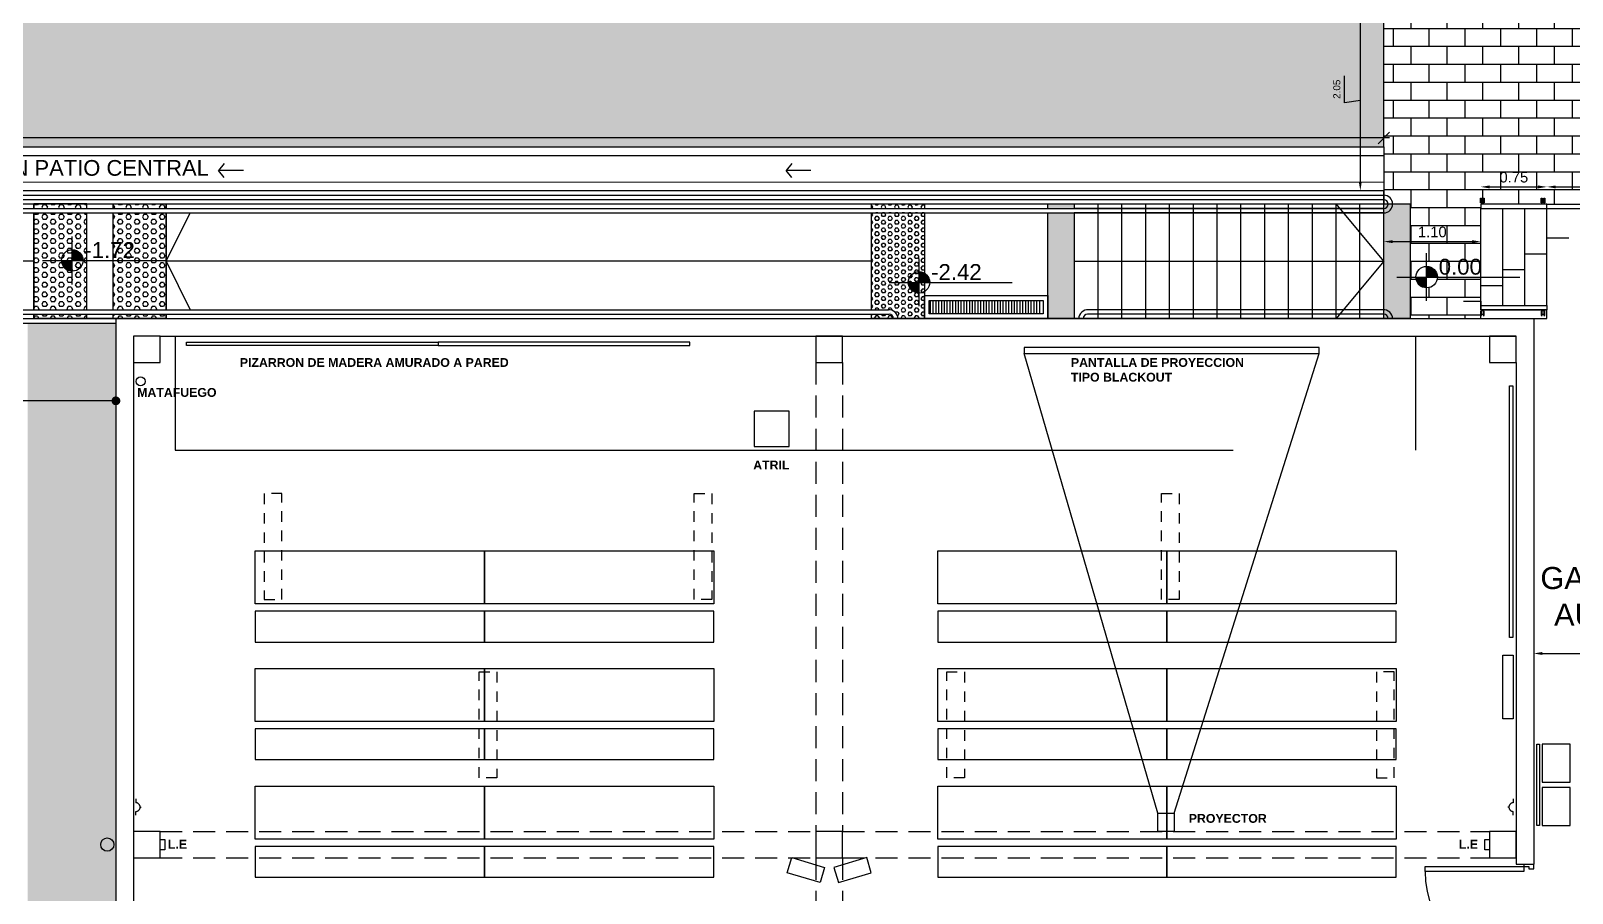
# Model space of a CAD drawing. Header units: millimetres. Extents: x -735 to -481, y 85 to 450.
# Drawn here: x -669.96 to -652.48, y 219.8 to 229.59 of the extents above; entities that cross this region are included whole.
import ezdxf

# ---------------------------------------------------------------- set-up
doc = ezdxf.new("R2010")
doc.units = ezdxf.units.MM
doc.header["$PDMODE"] = 35
doc.header["$PDSIZE"] = -2
doc.linetypes.add('ACAD_ISO02W100', pattern=[15, 12, -3])
doc.linetypes.add('DASHED', pattern=[0.75, 0.5, -0.25])
doc.layers.get('0').update_dxf_attribs({"color": 6, "linetype": 'CONTINUOUS'})
doc.layers.get('Defpoints').update_dxf_attribs({"linetype": 'CONTINUOUS'})
for name, color, linetype in [('01', 1, 'CONTINUOUS'), ('1', 1, 'CONTINUOUS'), ('A EJECUTAR', 8, 'CONTINUOUS'), ('A-CARPINTERIAS PUERTAS', 2, 'CONTINUOUS'), ('COTA-LINEA', 1, 'CONTINUOUS'), ('dib - muro vista2', 2, 'CONTINUOUS'), ('dib-equip 1', 1, 'CONTINUOUS'), ('dib-verde', 64, 'CONTINUOUS'), ('E-COLUMNAS CUADRADAS', 6, 'CONTINUOUS'), ('ESCALERA', 2, 'CONTINUOUS'), ('ESTUFAS', 50, 'CONTINUOUS'), ('fino', 8, 'CONTINUOUS'), ('iluminacion LED', 10, 'CONTINUOUS'), ('IN dib', 1, 'CONTINUOUS'), ('LUZ EMERGENCIA', 2, 'CONTINUOUS'), ('matafuegos', 1, 'CONTINUOUS'), ('mobiliario aulas', 254, 'CONTINUOUS'), ('PISO', 8, 'CONTINUOUS'), ('PPT', 30, 'CONTINUOUS'), ('SOLADOS EXTERIORES', 8, 'CONTINUOUS'), ('sonido', 1, 'CONTINUOUS'), ('T-LOCALES', 7, 'CONTINUOUS'), ('TEXTO1-100', 1, 'CONTINUOUS'), ('tomas', 10, 'CONTINUOUS'), ('txt-cotas-100', 2, 'CONTINUOUS'), ('VISTA2', 2, 'CONTINUOUS')]:
    doc.layers.add(name, color=color, linetype=linetype)
doc.layers.add('SUPERFICIES', color=6, linetype='CONTINUOUS', plot=False)
doc.styles.add('ARIAL', font='swisseb.ttf', dxfattribs={"width": 1.32})
doc.styles.add('COTA100', font='romans.shx', dxfattribs={"width": 0.7})
doc.styles.add('ROMANS', font='romans', dxfattribs={"width": 0.9})
doc.styles.get("Standard").update_dxf_attribs({"font": 'arial.ttf'})
doc.styles.add('STYLE2', font='arial.ttf')
doc.dimstyles.new('CONT100', dxfattribs={"dimtxt": 0.18, "dimasz": 0.13, "dimexe": 0.18, "dimexo": 0.0625, "dimgap": 0.09, "dimtad": 1, "dimzin": 0, "dimdsep": 46, "dimtxsty": 'COTA100', "dimblk1": 'EXT45', "dimblk2": 'EXT45', "dimsah": 1, "dimcen": 0.09, "dimse1": 1, "dimse2": 1, "dimclrt": 3, "dimadec": 0, "dimazin": 0, "dimtfac": 1, "dimtmove": 2, "dimatfit": 3, "dimldrblk": 'EXT45', "dimfxl": 1, "dimtolj": 1, "dimtzin": 0, "dimarcsym": 0})
doc.dimstyles.new('COTAS1', dxfattribs={"dimtxt": 0.3, "dimasz": 0.1, "dimexe": 0.6, "dimexo": 0.2, "dimgap": 0.01, "dimtad": 0, "dimzin": 0, "dimdsep": 46, "dimtxsty": 'ROMANS', "dimblk": 'DOT', "dimcen": 2.5, "dimse1": 1, "dimse2": 1, "dimclrd": 256, "dimclre": 1, "dimclrt": 256, "dimadec": 0, "dimazin": 0, "dimtfac": 1, "dimtofl": 0, "dimtmove": 2, "dimatfit": 3, "dimldrblk": 'ARCHTICK', "dimfxl": 1, "dimtolj": 1, "dimtzin": 0, "dimarcsym": 0})
doc.dimstyles.new('COTAS2', dxfattribs={"dimtxt": 0.2, "dimasz": 0.25, "dimexe": 0.2, "dimexo": 0.2, "dimgap": 0.12, "dimtad": 1, "dimzin": 0, "dimdsep": 46, "dimtxsty": 'STYLE2', "dimcen": 2.5, "dimse1": 1, "dimse2": 1, "dimclrd": 1, "dimclre": 1, "dimclrt": 2, "dimadec": 0, "dimazin": 0, "dimtfac": 1, "dimtdec": 4, "dimtofl": 0, "dimtmove": 1, "dimatfit": 3, "dimfxl": 1, "dimtolj": 1, "dimtzin": 0, "dimarcsym": 0})

# ---------------------------------------------------------------- blocks, each defined once
blk = doc.blocks.new('SIMB cota nivel planta')
at = {"layer": '1'}
h = blk.add_hatch(color=256, dxfattribs=at)
h.dxf.hatch_style = 1
h.paths.add_polyline_path([(0, 0), (-0.122, 0, 0.414214), (0, -0.122)])
h = blk.add_hatch(color=256, dxfattribs=at)
h.dxf.hatch_style = 1
h.paths.add_polyline_path([(0, 0.122), (0, 0), (0.122, 0, 0.414214)])
for points in [[(0, -0.271), (0, 0.271), (0, 0.271)], [(-0.339, 0), (1.057, 0), (1.057, 0)]]:
    blk.add_lwpolyline(points, dxfattribs=at)
blk.add_circle((0, 0), 0.122, dxfattribs=at)
at = {"layer": '1', "style": 'STYLE2'}
blk.add_attdef('+/-0.00', (0.137, 0.028), '', height=0.18, dxfattribs=at)
blk = doc.blocks.new('EXT45')
for p, q in [((0.5, 0), (-1.12, 0)), ((-0.5, -0.5), (0.5, 0.5))]:
    blk.add_line(p, q)
at = {"layer": 'COTA-LINEA'}
blk.add_line((0, -0.5), (0, 0.5), dxfattribs=at)
blk = doc.blocks.new('*D96')
at = {"layer": 'Defpoints', "color": 0, "transparency": 16777216}
for p in [(-682.01, 228.373), (-682.01, 228.273), (-654.616, 228.274)]:
    blk.add_point(p, dxfattribs=at)
at = {"layer": 'txt-cotas-100', "color": 0, "lineweight": -2, "transparency": 16777216}
for p, q in [((-681.88, 228.373), (-674.426, 228.373)), ((-654.746, 228.373), (-673.748, 228.373))]:
    blk.add_line(p, q, dxfattribs=at)
at = {"layer": 'txt-cotas-100', "color": 0, "lineweight": -2, "transparency": 16777216, "xscale": 0.13, "yscale": 0.13, "zscale": 0.13, "rotation": 180}
blk.add_blockref('EXT45', (-682.01, 228.373), dxfattribs=at)
at = {"layer": 'txt-cotas-100', "color": 0, "lineweight": -2, "transparency": 16777216, "xscale": 0.13, "yscale": 0.13, "zscale": 0.13}
blk.add_blockref('EXT45', (-654.616, 228.373), dxfattribs=at)
at = {"layer": 'txt-cotas-100', "color": 3, "transparency": 16777216, "insert": (-674.087, 228.552), "char_height": 0.18, "attachment_point": 5, "style": 'COTA100'}
blk.add_mtext('\\A1;27.39', dxfattribs=at)
blk = doc.blocks.new('*D97')
at = {"layer": '01', "color": 1, "lineweight": -2, "transparency": 16777216}
for p, q in [((-654.882, 227.874), (-654.882, 229.722)), ((-655.06, 228.773), (-655.06, 229.079)), ((-654.882, 228.798), (-655.06, 228.773))]:
    blk.add_line(p, q, dxfattribs=at)
at = {"layer": '01', "color": 1, "transparency": 16777216}
for points in [[(-654.899, 229.722), (-654.866, 229.722), (-654.882, 229.822)], [(-654.899, 227.874), (-654.866, 227.874), (-654.882, 227.774)]]:
    blk.add_solid(points, dxfattribs=at)
at = {"layer": 'Defpoints', "color": 0, "transparency": 16777216}
for p in [(-654.882, 229.822), (-654.616, 229.822), (-655.565, 227.774)]:
    blk.add_point(p, dxfattribs=at)
at = {"layer": '01', "color": 2, "transparency": 16777216, "insert": (-655.149, 228.926), "char_height": 0.08, "attachment_point": 5, "rotation": 90, "style": 'STYLE2'}
blk.add_mtext('\\A1;2.05', dxfattribs=at)
blk = doc.blocks.new('*D101')
at = {"layer": '01', "color": 1, "lineweight": -2, "transparency": 16777216}
blk.add_line((-652.816, 222.523), (-650.816, 222.523), dxfattribs=at)
at = {"layer": '01', "color": 1, "transparency": 16777216}
for points in [[(-652.816, 222.54), (-652.816, 222.506), (-652.916, 222.523)], [(-650.816, 222.54), (-650.816, 222.506), (-650.716, 222.523)]]:
    blk.add_solid(points, dxfattribs=at)
at = {"layer": 'Defpoints', "color": 0, "transparency": 16777216}
for p in [(-650.716, 223.54), (-652.916, 222.818), (-650.716, 222.523)]:
    blk.add_point(p, dxfattribs=at)
at = {"layer": '01', "color": 2, "transparency": 16777216, "insert": (-651.816, 222.612), "char_height": 0.08, "attachment_point": 5, "style": 'STYLE2'}
blk.add_mtext('\\A1;2.20', dxfattribs=at)
blk = doc.blocks.new('_Dot')
at = {"color": 0, "linetype": 'ByBlock', "lineweight": -2}
blk.add_line((-0.5, 0), (-1, 0), dxfattribs=at)
at = {"color": 0, "linetype": 'ByBlock', "const_width": 0.5}
blk.add_lwpolyline([(-0.25, 0, 1), (0.25, 0, 1)], format="xyb", close=True, dxfattribs=at)
blk = doc.blocks.new('*D107')
at = {"layer": '1', "lineweight": -2, "transparency": 16777216}
for p, q in [((-674.496, 225.39), (-672.217, 225.39)), ((-669.096, 225.39), (-671.374, 225.39))]:
    blk.add_line(p, q, dxfattribs=at)
at = {"layer": 'Defpoints', "color": 0, "transparency": 16777216}
for p in [(-674.596, 225.773), (-668.996, 225.773), (-674.596, 225.39)]:
    blk.add_point(p, dxfattribs=at)
at = {"layer": '1', "lineweight": -2, "transparency": 16777216, "xscale": 0.1, "yscale": 0.1, "zscale": 0.1, "rotation": 180}
blk.add_blockref('_Dot', (-674.596, 225.39), dxfattribs=at)
at = {"layer": '1', "lineweight": -2, "transparency": 16777216, "xscale": 0.1, "yscale": 0.1, "zscale": 0.1}
blk.add_blockref('_Dot', (-668.996, 225.39), dxfattribs=at)
at = {"layer": '1', "transparency": 16777216, "insert": (-671.796, 225.39), "char_height": 0.3, "attachment_point": 5, "style": 'ROMANS'}
blk.add_mtext('\\A1;5.60', dxfattribs=at)
blk = doc.blocks.new('_ARCHTICK')
at = {"color": 0, "linetype": 'ByBlock', "const_width": 0.00381}
blk.add_lwpolyline([(-0.0127, -0.0127), (0.0127, 0.0127)], dxfattribs=at)
blk = doc.blocks.new('*D118')
at = {"layer": 'A EJECUTAR', "color": 1, "lineweight": -2, "transparency": 16777216}
blk.add_line((-654.516, 227.197), (-653.616, 227.197), dxfattribs=at)
at = {"layer": 'A EJECUTAR', "color": 1, "transparency": 16777216}
for points in [[(-654.516, 227.213), (-654.516, 227.18), (-654.616, 227.197)], [(-653.616, 227.213), (-653.616, 227.18), (-653.516, 227.197)]]:
    blk.add_solid(points, dxfattribs=at)
at = {"layer": 'Defpoints', "color": 0, "transparency": 16777216}
for p in [(-654.616, 227.096), (-653.516, 227.197), (-653.516, 227.197)]:
    blk.add_point(p, dxfattribs=at)
at = {"layer": 'A EJECUTAR', "color": 2, "transparency": 16777216, "insert": (-654.066, 227.306), "char_height": 0.12, "attachment_point": 5, "style": 'STYLE2'}
blk.add_mtext('\\A1;1.10', dxfattribs=at)
blk = doc.blocks.new('*D115')
at = {"layer": 'A EJECUTAR', "color": 1, "lineweight": -2, "transparency": 16777216}
blk.add_line((-652.666, 227.818), (-650.866, 227.818), dxfattribs=at)
at = {"layer": 'A EJECUTAR', "color": 1, "transparency": 16777216}
for points in [[(-652.666, 227.834), (-652.666, 227.801), (-652.766, 227.818)], [(-650.866, 227.834), (-650.866, 227.801), (-650.766, 227.818)]]:
    blk.add_solid(points, dxfattribs=at)
at = {"layer": 'Defpoints', "color": 0, "transparency": 16777216}
for p in [(-652.766, 228.099), (-650.766, 228.099), (-650.766, 227.818)]:
    blk.add_point(p, dxfattribs=at)
at = {"layer": 'A EJECUTAR', "color": 2, "transparency": 16777216, "insert": (-651.766, 227.927), "char_height": 0.12, "attachment_point": 5, "style": 'STYLE2'}
blk.add_mtext('\\A1;2.00', dxfattribs=at)
blk = doc.blocks.new('*D117')
at = {"layer": 'A EJECUTAR', "color": 1, "lineweight": -2, "transparency": 16777216}
blk.add_line((-653.416, 227.818), (-652.866, 227.818), dxfattribs=at)
at = {"layer": 'A EJECUTAR', "color": 1, "transparency": 16777216}
for points in [[(-653.416, 227.834), (-653.416, 227.801), (-653.516, 227.818)], [(-652.866, 227.834), (-652.866, 227.801), (-652.766, 227.818)]]:
    blk.add_solid(points, dxfattribs=at)
at = {"layer": 'Defpoints', "color": 0, "transparency": 16777216}
for p in [(-652.766, 227.818), (-653.516, 227.573), (-652.766, 227.573)]:
    blk.add_point(p, dxfattribs=at)
at = {"layer": 'A EJECUTAR', "color": 2, "transparency": 16777216, "insert": (-653.141, 227.927), "char_height": 0.12, "attachment_point": 5, "style": 'STYLE2'}
blk.add_mtext('\\A1;0.75', dxfattribs=at)

msp = doc.modelspace()

# ---------------------------------------------------------------- hatches: boundary and pattern name
at = {"layer": 'dib-verde'}
h = msp.add_hatch(dxfattribs=at)
h.set_pattern_fill('AR-SAND', color=256, scale=0.01, style=0)
h.paths.add_polyline_path([(-674.381, 228.417), (-673.793, 228.417), (-673.793, 228.687), (-674.381, 228.687)], flags=24)
h.paths.add_polyline_path([(-655.066, 228.798), (-655.066, 229.055), (-655.231, 229.055), (-655.231, 228.798)], flags=24)
h.paths.add_polyline_path([(-654.616, 229.822), (-682.01, 231.012), (-682.01, 228.273), (-654.616, 228.274)])
h.paths.add_polyline_path([(-656.673, 231.111), (-652.926, 230.948), (-652.926, 236.014), (-653.626, 236.014), (-653.626, 236.714), (-654.616, 236.714), (-654.616, 233.012)])
at = {"layer": 'fino'}
h = msp.add_hatch(dxfattribs=at)
h.set_pattern_fill('AR-B816', color=256, scale=0.001, style=0)
edge = h.paths.add_edge_path()
edge.add_line((-650.926, 236.014), (-652.926, 236.014))
edge.add_line((-652.926, 236.014), (-652.926, 230.858))
edge.add_line((-652.926, 230.858), (-652.971, 229.748))
edge.add_line((-652.971, 229.748), (-654.616, 229.822))
edge.add_line((-654.616, 229.822), (-654.616, 228.274))
edge.add_line((-654.616, 228.274), (-654.616, 227.774))
edge.add_line((-654.616, 227.774), (-654.616, 227.723))
edge.add_arc((-654.616, 227.623), 0.1, 0.1005, 90, ccw=False)
edge.add_line((-654.516, 227.624), (-654.316, 227.624))
edge.add_line((-654.316, 227.624), (-654.316, 226.324))
edge.add_line((-654.316, 226.324), (-653.519, 226.324))
edge.add_line((-653.519, 226.324), (-653.519, 226.423))
edge.add_line((-653.519, 226.423), (-653.516, 226.423))
edge.add_line((-653.516, 226.423), (-653.516, 226.52))
edge.add_line((-653.516, 226.52), (-653.516, 226.7))
edge.add_line((-653.516, 226.7), (-653.516, 227.623))
edge.add_line((-653.516, 227.623), (-653.516, 227.638))
edge.add_line((-653.516, 227.638), (-653.519, 227.638))
edge.add_line((-653.519, 227.638), (-653.519, 227.688))
edge.add_line((-653.519, 227.688), (-653.509, 227.688))
edge.add_line((-653.509, 227.688), (-653.509, 227.638))
edge.add_line((-653.509, 227.638), (-653.509, 227.623))
edge.add_line((-653.509, 227.623), (-653.516, 227.623))
edge.add_line((-653.516, 227.623), (-650.565, 227.623))
edge.add_arc((-648.439, 227.879), 2.141, 178.9158, 186.8648, ccw=False)
edge.add_arc((-646.563, 227.92), 4.016, 157.9408, 180, ccw=False)
edge.add_line((-650.286, 229.428), (-650.286, 229.914))
edge.add_line((-650.286, 229.914), (-650.626, 229.914))
edge.add_line((-650.626, 229.914), (-650.926, 229.914))
edge.add_line((-650.926, 229.914), (-650.926, 236.014))
edge = h.paths.add_edge_path(flags=16)
edge.add_arc((-651.829, 229.343), 0.122, 0, 360)
h.paths.add_polyline_path([(-651.786, 227.688), (-651.776, 227.688), (-651.776, 227.673), (-651.756, 227.673), (-651.756, 227.688), (-651.746, 227.688), (-651.746, 227.638), (-651.756, 227.638), (-651.756, 227.623), (-651.776, 227.623), (-651.776, 227.638), (-651.786, 227.638)], flags=16)
h.paths.add_polyline_path([(-652.791, 227.688), (-652.791, 227.638), (-652.801, 227.638), (-652.801, 227.673), (-652.821, 227.673), (-652.821, 227.638), (-652.831, 227.638), (-652.831, 227.688), (-652.821, 227.688), (-652.821, 227.673), (-652.801, 227.673), (-652.801, 227.688)], flags=16)
h.paths.add_polyline_path([(-650.662, 227.688), (-650.652, 227.688), (-650.652, 227.673), (-650.632, 227.673), (-650.632, 227.688), (-650.622, 227.688), (-650.622, 227.638), (-650.632, 227.623), (-650.632, 227.638), (-650.632, 227.673), (-650.652, 227.673), (-650.652, 227.638), (-650.662, 227.638)], flags=16)
h.paths.add_polyline_path([(-653.479, 227.688), (-653.479, 227.638), (-653.489, 227.638), (-653.489, 227.688)], flags=16)
edge = h.paths.add_edge_path(flags=16)
edge.add_arc((-654.13, 226.794), 0.122, 0, 360)
h = msp.add_hatch(dxfattribs=at)
h.set_pattern_fill('AR-B816', color=256, scale=0.001, style=0)
edge = h.paths.add_edge_path(flags=0)
edge.add_arc((-674.465, 199.277), 1.836, 0, 360)
edge = h.paths.add_edge_path(flags=16)
edge.add_arc((-674.465, 199.277), 2.436, 0, 360)
edge = h.paths.add_edge_path(flags=0)
edge.add_arc((-674.465, 199.277), 1.836, 0, 360)
h.paths.add_polyline_path([(-690.51, 232.581), (-692.31, 232.659), (-692.31, 205.449), (-692.31, 205.404), (-671.209, 193.902), (-668.995, 193.902), (-668.995, 225.823), (-668.995, 225.824), (-668.996, 225.824), (-668.996, 226.324), (-668.995, 226.273), (-669.996, 226.273), (-669.996, 205.274), (-678.604, 205.274), (-678.602, 205.274), (-681.602, 205.274), (-681.604, 205.274), (-683.666, 205.274), (-683.663, 210.743), (-690.51, 210.743)])
h.paths.add_polyline_path([(-691.737, 229.263), (-691.137, 229.263), (-691.137, 228.663), (-691.737, 228.663)], flags=16)
at = {"layer": 'IN dib'}
h = msp.add_hatch(dxfattribs=at)
h.set_pattern_fill('LINE', color=256, scale=0.01, angle=90)
h.set_pattern_definition([(90, (0.579347, 0.46013), (-0.03175, 2e-18), [])])
h.paths.add_polyline_path([(-659.772, 226.53), (-658.492, 226.529), (-658.492, 226.378), (-659.771, 226.379)])
at = {"layer": 'PISO'}
h = msp.add_hatch(dxfattribs=at)
h.set_pattern_fill('HEX', color=256, scale=0.01, angle=180, style=0)
h.set_pattern_definition([(180, (-1.42065, 7e-07), (-7e-18, -0.054992613), [0.03175, -0.0635]), (300, (-1.42065, 7e-07), (0.047625, 0.0274963066), [0.03175, -0.0635]), (240, (-1.4524, 7e-07), (0.047625, -0.0274963066), [0.03175, -0.0635])])
h.paths.add_polyline_path([(-668.426, 227.524), (-668.645, 227.524), (-669.026, 227.524), (-669.026, 227.142), (-669.026, 226.424), (-668.426, 226.424)])
h.paths.add_polyline_path([(-669.326, 226.842), (-669.326, 227.524), (-669.926, 227.524), (-669.926, 226.424), (-669.745, 226.424), (-669.326, 226.424)])
h.paths.add_polyline_path([(-668.426, 226.374), (-669.026, 226.374), (-669.026, 226.324), (-668.426, 226.324)])
h.paths.add_polyline_path([(-669.326, 226.374), (-669.795, 226.374), (-669.926, 226.374), (-669.926, 226.324), (-669.326, 226.324)])
h.paths.add_polyline_path([(-669.326, 227.624), (-669.926, 227.624), (-669.926, 227.574), (-669.326, 227.574)])
h.paths.add_polyline_path([(-668.426, 227.624), (-668.545, 227.624), (-669.026, 227.624), (-669.026, 227.574), (-668.595, 227.574), (-668.426, 227.574)])
h = msp.add_hatch(dxfattribs=at)
h.set_pattern_fill('HEX', color=256, scale=0.2, angle=180, style=0)
h.set_pattern_definition([(180, (-568.703495, 271.993804), (-5e-18, -0.04330127), [0.025, -0.05]), (300, (-568.703495, 271.993804), (0.0375, 0.021650635), [0.025, -0.05]), (240, (-568.728495, 271.993804), (0.0375, -0.021650635), [0.025, -0.05])])
edge = h.paths.add_edge_path()
edge.add_arc((-660.23, 226.32), 0.0538, 363.9103, 446.0897)
edge.add_line((-660.226, 226.374), (-660.426, 226.374))
edge.add_line((-660.426, 226.374), (-660.426, 226.324))
edge.add_line((-660.426, 226.324), (-660.176, 226.324))
edge = h.paths.add_edge_path()
edge.add_line((-659.826, 227.524), (-660.426, 227.524))
edge.add_line((-660.426, 227.524), (-660.426, 226.424))
edge.add_line((-660.426, 226.424), (-660.235, 226.424))
edge.add_arc((-660.23, 226.32), 0.104, 362.0254, 452.8148, ccw=False)
edge.add_line((-660.126, 226.324), (-659.826, 226.324))
edge.add_line((-659.826, 226.324), (-659.826, 227.524))
h.paths.add_polyline_path([(-660.426, 227.574), (-659.826, 227.574), (-659.826, 227.624), (-660.426, 227.624)])
h = msp.add_hatch(dxfattribs=at)
h.set_pattern_fill('HEX', color=256, scale=0.01, angle=180, style=0)
h.paths.add_polyline_path([(-654.616, 227.624), (-654.316, 227.624), (-654.316, 226.324), (-654.616, 226.324)])
h.paths.add_polyline_path([(-658.126, 227.524), (-658.426, 227.524), (-658.426, 226.324), (-658.126, 226.324)])
h.paths.add_polyline_path([(-658.426, 227.574), (-658.126, 227.574), (-658.126, 227.624), (-658.426, 227.624)])

# ---------------------------------------------------------------- linework, layer by layer
at = {"layer": '01'}
for points in [[(-657.856, 226.324), (-657.856, 227.624)], [(-657.586, 226.324), (-657.586, 227.624)], [(-657.316, 226.324), (-657.316, 227.624)], [(-657.046, 226.324), (-657.046, 227.624)], [(-656.776, 226.324), (-656.776, 227.624)], [(-656.506, 226.324), (-656.506, 227.624)], [(-656.236, 226.324), (-656.236, 227.624)], [(-655.966, 226.324), (-655.966, 227.624)], [(-655.696, 226.324), (-655.696, 227.624)], [(-655.426, 226.324), (-655.426, 227.624)], [(-655.156, 226.324), (-655.156, 227.624)], [(-654.886, 226.324), (-654.886, 227.624)]]:
    msp.add_lwpolyline(points, dxfattribs=at)
at = {"layer": '1'}
for p, q in [((-672.056, 227.624), (-654.616, 227.624)), ((-654.616, 227.774), (-671.906, 227.774)), ((-658.126, 227.624), (-658.126, 227.624)), ((-672.156, 227.524), (-654.616, 227.524)), ((-672.106, 227.574), (-654.616, 227.574)), ((-654.616, 227.574), (-658.126, 227.574)), ((-654.616, 227.524), (-658.126, 227.524)), ((-654.616, 226.324), (-654.616, 227.064)), ((-682.006, 226.424), (-660.235, 226.424)), ((-654.624, 226.424), (-657.967, 226.424)), ((-654.624, 226.424), (-657.967, 226.424)), ((-682.006, 226.374), (-660.226, 226.374)), ((-673.356, 226.324), (-668.996, 226.324)), ((-654.566, 226.324), (-658.126, 226.324)), ((-654.616, 226.374), (-657.976, 226.374)), ((-654.616, 226.374), (-657.976, 226.374)), ((-654.616, 226.324), (-654.516, 226.324))]:
    msp.add_line(p, q, dxfattribs=at)
for points in [[(-654.616, 228.274), (-654.616, 229.822)], [(-682.01, 228.273), (-654.616, 228.274)], [(-682.01, 228.173), (-654.616, 228.174)], [(-654.616, 228.274), (-654.616, 227.774)], [(-682.01, 227.873), (-654.616, 227.874)], [(-654.616, 227.624), (-654.616, 227.774)], [(-652.766, 227.573), (-652.766, 227.623)], [(-652.92, 226.324), (-652.766, 226.324), (-652.766, 226.423)], [(-652.766, 226.473), (-652.766, 226.423)], [(-652.821, 221.492), (-652.821, 221.062)], [(-652.821, 221.062), (-652.501, 221.062), (-652.501, 221.492), (-652.821, 221.492)], [(-652.821, 221), (-652.821, 220.57)], [(-652.821, 220.57), (-652.501, 220.57), (-652.501, 221), (-652.821, 221)]]:
    msp.add_lwpolyline(points, dxfattribs=at)
at = {"layer": '1', "ltscale": 2.5}
for points in [[(-667.769, 228.085), (-667.834, 228.005)], [(-667.769, 228.085), (-667.834, 228.005)], [(-667.55, 228.005), (-667.834, 228.005)], [(-667.769, 227.924), (-667.834, 228.005)], [(-667.55, 228.005), (-667.834, 228.005)], [(-667.769, 227.924), (-667.834, 228.005)], [(-661.331, 228.085), (-661.396, 228.005)], [(-661.331, 228.085), (-661.396, 228.005)], [(-661.113, 228.005), (-661.396, 228.005)], [(-661.331, 227.924), (-661.396, 228.005)], [(-661.113, 228.005), (-661.396, 228.005)], [(-661.331, 227.924), (-661.396, 228.005)]]:
    msp.add_lwpolyline(points, dxfattribs=at)
at = {"layer": '1'}
msp.add_lwpolyline([(-652.851, 221.492), (-652.851, 220.57), (-652.881, 220.57), (-652.881, 221.492)], close=True, dxfattribs=at)
for radius, start, end in [(0.104, 87.1852, 177.9746), (0.104, 87.1852, 177.9746), (0.0538, 93.9103, 176.0897), (0.0538, 93.9103, 176.0897)]:
    msp.add_arc((-657.972, 226.32), radius, start, end, dxfattribs=at)
at = {"layer": 'A EJECUTAR'}
for p, q in [((-653.509, 227.673), (-653.499, 227.673)), ((-653.509, 227.623), (-653.509, 227.638)), ((-653.499, 227.673), (-653.489, 227.673)), ((-653.489, 227.638), (-653.489, 227.623)), ((-652.821, 227.673), (-652.811, 227.673)), ((-652.821, 227.623), (-652.821, 227.638)), ((-652.811, 227.673), (-652.801, 227.673)), ((-652.801, 227.638), (-652.801, 227.623)), ((-653.509, 226.423), (-653.509, 226.408)), ((-653.489, 226.408), (-653.489, 226.423)), ((-652.821, 226.423), (-652.821, 226.408)), ((-652.801, 226.408), (-652.801, 226.423)), ((-653.509, 226.373), (-653.499, 226.373)), ((-653.499, 226.373), (-653.489, 226.373)), ((-652.821, 226.373), (-652.811, 226.373)), ((-652.811, 226.373), (-652.801, 226.373))]:
    msp.add_line(p, q, dxfattribs=at)
at = {"layer": 'A EJECUTAR', "color": 2}
for p, q in [((-653.516, 227.573), (-649.003, 227.573)), ((-653.516, 226.473), (-652.766, 226.473)), ((-653.516, 226.423), (-652.766, 226.423))]:
    msp.add_line(p, q, dxfattribs=at)
for points in [[(-653.519, 227.688), (-653.509, 227.688), (-653.509, 227.638), (-653.519, 227.638)], [(-653.489, 227.688), (-653.479, 227.688), (-653.479, 227.638), (-653.489, 227.638)], [(-652.831, 227.688), (-652.821, 227.688), (-652.821, 227.638), (-652.831, 227.638)], [(-652.801, 227.688), (-652.791, 227.688), (-652.791, 227.638), (-652.801, 227.638)], [(-653.519, 226.358), (-653.509, 226.358), (-653.509, 226.408), (-653.519, 226.408)], [(-653.489, 226.358), (-653.479, 226.358), (-653.479, 226.408), (-653.489, 226.408)], [(-652.831, 226.358), (-652.821, 226.358), (-652.821, 226.408), (-652.831, 226.408)], [(-652.801, 226.358), (-652.791, 226.358), (-652.791, 226.408), (-652.801, 226.408)]]:
    msp.add_lwpolyline(points, close=True, dxfattribs=at)
for points in [[(-652.766, 227.623), (-653.516, 227.623)], [(-653.516, 227.623), (-653.516, 227.573)], [(-652.766, 227.623), (-650.766, 227.623)], [(-653.516, 226.423), (-653.516, 227.573)], [(-653.266, 226.473), (-653.266, 227.573)], [(-653.016, 226.473), (-653.016, 227.573)], [(-652.766, 226.473), (-652.766, 227.573)], [(-653.712, 226.52), (-653.516, 226.52), (-653.516, 226.7), (-653.266, 226.7), (-653.266, 226.88), (-653.016, 226.88), (-653.016, 227.06), (-652.766, 227.06), (-652.766, 227.24), (-652.516, 227.24)], [(-652.766, 226.423), (-653.516, 226.423)]]:
    msp.add_lwpolyline(points, dxfattribs=at)
at = {"layer": 'A EJECUTAR'}
msp.add_lwpolyline([(-653.516, 226.52), (-653.516, 226.423), (-653.509, 226.423), (-653.509, 226.408), (-653.519, 226.408), (-653.519, 226.324)], dxfattribs=at)
at = {"layer": 'A-CARPINTERIAS PUERTAS', "color": 3}
msp.add_lwpolyline([(-653.028, 220.105), (-653.028, 220.05), (-654.147, 220.05), (-654.147, 220.105)], close=True, dxfattribs=at)
at = {"layer": 'A-CARPINTERIAS PUERTAS', "color": 2}
msp.add_lwpolyline([(-653.028, 220.133), (-653.028, 220.105), (-652.972, 220.105), (-652.972, 220.078), (-652.916, 220.078), (-652.916, 220.105), (-652.916, 220.105), (-652.916, 220.133)], dxfattribs=at)
at = {"layer": 'A-CARPINTERIAS PUERTAS'}
msp.add_arc((-653.028, 220.05), 1.12, 180, 270, dxfattribs=at)
at = {"layer": 'dib - muro vista2'}
msp.add_line((-669.566, 226.324), (-669.798, 226.324), dxfattribs=at)
at = {"layer": 'dib-equip 1'}
for p, q in [((-660.426, 226.424), (-660.426, 227.524)), ((-660.426, 226.324), (-660.426, 226.374))]:
    msp.add_line(p, q, dxfattribs=at)
for points in [[(-669.926, 227.574), (-669.926, 227.624)], [(-668.426, 227.574), (-668.426, 227.624)], [(-654.616, 226.974), (-655.156, 227.624)], [(-669.926, 226.424), (-669.926, 227.524)], [(-668.426, 226.424), (-668.426, 227.524)], [(-668.426, 226.974), (-668.155, 227.524)], [(-669.926, 226.974), (-677.926, 226.974)], [(-660.426, 226.974), (-668.426, 226.974)], [(-668.426, 226.974), (-668.155, 226.424)], [(-660.426, 226.974), (-668.426, 226.974)], [(-668.426, 226.974), (-668.155, 226.424)], [(-658.126, 226.974), (-654.616, 226.974)], [(-654.616, 226.974), (-655.156, 226.324)], [(-669.926, 226.324), (-669.926, 226.374)], [(-669.926, 226.324), (-669.926, 226.374)], [(-668.426, 226.324), (-668.426, 226.374)], [(-668.426, 226.324), (-668.426, 226.374)]]:
    msp.add_lwpolyline(points, dxfattribs=at)
at = {"layer": 'E-COLUMNAS CUADRADAS'}
for p, q in [((-668.996, 226.324), (-652.916, 226.324)), ((-668.496, 226.124), (-653.116, 226.124))]:
    msp.add_line(p, q, dxfattribs=at)
for points in [[(-668.796, 226.124), (-668.796, 225.824), (-668.496, 225.824), (-668.496, 226.124)], [(-653.416, 226.124), (-653.416, 225.824), (-653.116, 225.824), (-653.116, 226.124)], [(-668.796, 220.504), (-668.796, 220.204), (-668.496, 220.204), (-668.496, 220.504)], [(-653.416, 220.504), (-653.416, 220.204), (-653.116, 220.204), (-653.116, 220.504)]]:
    msp.add_lwpolyline(points, close=True, dxfattribs=at)
for points in [[(-660.756, 225.824), (-660.756, 226.124), (-661.056, 226.124), (-661.056, 225.824), (-660.756, 225.824)], [(-660.756, 220.204), (-660.756, 220.504), (-661.056, 220.504), (-661.056, 220.204), (-660.756, 220.204)]]:
    msp.add_lwpolyline(points, dxfattribs=at)
at = {"layer": 'ESCALERA'}
for p, q in [((-682.006, 227.723), (-654.616, 227.723)), ((-682.006, 227.673), (-654.616, 227.673)), ((-682.006, 226.273), (-668.996, 226.273))]:
    msp.add_line(p, q, dxfattribs=at)
msp.add_lwpolyline([(-654.616, 227.774), (-654.616, 227.624)], dxfattribs=at)
msp.add_circle((-669.094, 220.354), 0.075, dxfattribs=at)
for centre, radius, start, end in [((-654.616, 227.623), 0.1, 270, 90), ((-654.616, 227.623), 0.05, 270, 90), ((-660.23, 226.32), 0.104, 2.0254, 92.8148), ((-654.619, 226.32), 0.104, 2.0254, 92.8148), ((-660.23, 226.32), 0.0538, 3.9103, 86.0897), ((-654.619, 226.32), 0.0538, 3.9103, 86.0897)]:
    msp.add_arc(centre, radius, start, end, dxfattribs=at)
at = {"layer": 'ESTUFAS', "linetype": 'ACAD_ISO02W100'}
msp.add_lwpolyline([(-653.15, 222.502), (-653.15, 221.78), (-653.264, 221.78), (-653.264, 222.502)], close=True, dxfattribs=at)
at = {"layer": 'iluminacion LED', "linetype": 'ACAD_ISO02W100', "ltscale": 0.01}
for points in [[(-667.113, 224.337), (-667.313, 224.337), (-667.313, 223.137), (-667.113, 223.137)], [(-662.438, 224.337), (-662.238, 224.337), (-662.238, 223.137), (-662.438, 223.137)], [(-656.936, 223.137), (-657.136, 223.137), (-657.136, 224.337), (-656.936, 224.337)], [(-664.876, 222.313), (-664.676, 222.313), (-664.676, 221.113), (-664.876, 221.113)], [(-659.373, 221.113), (-659.573, 221.113), (-659.573, 222.313), (-659.373, 222.313)], [(-654.698, 221.113), (-654.498, 221.113), (-654.498, 222.313), (-654.698, 222.313)]]:
    msp.add_lwpolyline(points, close=True, dxfattribs=at)
at = {"layer": 'IN dib', "ltscale": 0.1}
for points in [[(-659.826, 226.584), (-658.426, 226.584), (-658.426, 226.324), (-659.826, 226.324)], [(-659.772, 226.529), (-658.48, 226.529), (-658.48, 226.378), (-659.771, 226.378)]]:
    msp.add_lwpolyline(points, close=True, dxfattribs=at)
at = {"layer": 'LUZ EMERGENCIA'}
for points in [[(-668.442, 220.412), (-668.442, 220.295), (-668.496, 220.295), (-668.496, 220.412)], [(-653.416, 220.412), (-653.416, 220.295), (-653.469, 220.295), (-653.469, 220.412)]]:
    msp.add_lwpolyline(points, close=True, dxfattribs=at)
at = {"layer": 'matafuegos'}
msp.add_circle((-668.717, 225.611), 0.0511, dxfattribs=at)
at = {"layer": 'mobiliario aulas', "linetype": 'ACAD_ISO02W100'}
for p, q in [((-668.323, 226.124), (-668.323, 224.83)), ((-654.252, 224.83), (-654.252, 226.124)), ((-668.323, 224.83), (-654.252, 224.83))]:
    msp.add_line(p, q, dxfattribs=at)
at = {"layer": 'mobiliario aulas'}
for points in [[(-668.196, 226.054), (-665.341, 226.054), (-665.341, 226.016), (-668.196, 226.016)], [(-662.486, 226.054), (-665.341, 226.054), (-665.341, 226.016), (-662.486, 226.016)], [(-653.153, 225.559), (-653.153, 222.704), (-653.191, 222.704), (-653.191, 225.559)]]:
    msp.add_lwpolyline(points, close=True, dxfattribs=at)
at = {"layer": 'mobiliario aulas', "linetype": 'ACAD_ISO02W100'}
for points in [[(-661.759, 225.273), (-661.759, 224.873), (-661.359, 224.873), (-661.359, 225.273), (-661.759, 225.273)], [(-667.415, 223.086), (-667.415, 223.686), (-664.815, 223.686), (-664.815, 223.086), (-667.415, 223.086)], [(-664.815, 223.086), (-664.815, 223.686), (-662.215, 223.686), (-662.215, 223.086), (-664.815, 223.086)], [(-659.675, 223.086), (-659.675, 223.686), (-657.075, 223.686), (-657.075, 223.086), (-659.675, 223.086)], [(-657.075, 223.086), (-657.075, 223.686), (-654.475, 223.686), (-654.475, 223.086), (-657.075, 223.086)], [(-667.415, 223.002), (-667.415, 222.652), (-664.815, 222.652), (-664.815, 223.002), (-667.415, 223.002)], [(-664.815, 223.002), (-664.815, 222.652), (-662.215, 222.652), (-662.215, 223.002), (-664.815, 223.002)], [(-659.675, 223.002), (-659.675, 222.652), (-657.075, 222.652), (-657.075, 223.002), (-659.675, 223.002)], [(-657.075, 223.002), (-657.075, 222.652), (-654.475, 222.652), (-654.475, 223.002), (-657.075, 223.002)], [(-667.415, 221.751), (-667.415, 222.351), (-664.815, 222.351), (-664.815, 221.751), (-667.415, 221.751)], [(-664.815, 221.751), (-664.815, 222.351), (-662.215, 222.351), (-662.215, 221.751), (-664.815, 221.751)], [(-659.675, 221.751), (-659.675, 222.351), (-657.075, 222.351), (-657.075, 221.751), (-659.675, 221.751)], [(-657.075, 221.751), (-657.075, 222.351), (-654.475, 222.351), (-654.475, 221.751), (-657.075, 221.751)], [(-667.415, 221.668), (-667.415, 221.318), (-664.815, 221.318), (-664.815, 221.668), (-667.415, 221.668)], [(-664.815, 221.668), (-664.815, 221.318), (-662.215, 221.318), (-662.215, 221.668), (-664.815, 221.668)], [(-659.675, 221.668), (-659.675, 221.318), (-657.075, 221.318), (-657.075, 221.668), (-659.675, 221.668)], [(-657.075, 221.668), (-657.075, 221.318), (-654.475, 221.318), (-654.475, 221.668), (-657.075, 221.668)], [(-667.415, 220.417), (-667.415, 221.017), (-664.815, 221.017), (-664.815, 220.417), (-667.415, 220.417)], [(-664.815, 220.417), (-664.815, 221.017), (-662.215, 221.017), (-662.215, 220.417), (-664.815, 220.417)], [(-659.675, 220.417), (-659.675, 221.017), (-657.075, 221.017), (-657.075, 220.417), (-659.675, 220.417)], [(-657.075, 220.417), (-657.075, 221.017), (-654.475, 221.017), (-654.475, 220.417), (-657.075, 220.417)], [(-667.415, 220.334), (-667.415, 219.984), (-664.815, 219.984), (-664.815, 220.334), (-667.415, 220.334)], [(-664.815, 220.334), (-664.815, 219.984), (-662.215, 219.984), (-662.215, 220.334), (-664.815, 220.334)], [(-659.675, 220.334), (-659.675, 219.984), (-657.075, 219.984), (-657.075, 220.334), (-659.675, 220.334)], [(-657.075, 220.334), (-657.075, 219.984), (-654.475, 219.984), (-654.475, 220.334), (-657.075, 220.334)]]:
    msp.add_lwpolyline(points, dxfattribs=at)
at = {"layer": 'PISO'}
msp.add_line((-660.426, 226.324), (-660.426, 226.374), dxfattribs=at)
for points in [[(-669.326, 227.574), (-669.326, 227.624), (-669.926, 227.624), (-669.926, 227.574)], [(-669.026, 227.574), (-669.026, 227.624), (-668.545, 227.624)], [(-668.545, 227.624), (-668.426, 227.624), (-668.426, 227.574)], [(-660.426, 227.574), (-660.426, 227.624)], [(-659.826, 227.624), (-659.826, 227.574)], [(-658.426, 227.574), (-658.426, 227.624), (-658.126, 227.624), (-658.126, 227.574)], [(-669.926, 227.524), (-669.926, 226.424)], [(-669.326, 226.842), (-669.326, 227.524)], [(-669.026, 227.142), (-669.026, 227.524)], [(-668.426, 227.524), (-668.426, 226.424)], [(-660.426, 226.424), (-660.426, 227.524)], [(-659.826, 227.524), (-659.826, 226.324), (-660.426, 226.324), (-660.426, 226.374)], [(-658.126, 227.524), (-658.126, 226.324), (-658.426, 226.324), (-658.426, 227.524)], [(-669.026, 226.424), (-669.026, 227.142)], [(-669.326, 226.424), (-669.326, 226.842)], [(-669.926, 226.374), (-669.926, 226.324), (-669.326, 226.324), (-669.326, 226.374)], [(-668.426, 226.374), (-668.426, 226.324), (-669.026, 226.324), (-669.026, 226.374)]]:
    msp.add_lwpolyline(points, dxfattribs=at)
msp.add_lwpolyline([(-654.616, 227.624), (-654.316, 227.624), (-654.316, 226.324), (-654.616, 226.324)], close=True, dxfattribs=at)
at = {"layer": 'PPT'}
for points in [[(-669.926, 227.574), (-669.926, 227.624), (-668.615, 227.624)], [(-668.545, 227.624), (-668.426, 227.624), (-668.426, 227.574)], [(-669.926, 226.424), (-669.926, 227.524)], [(-668.426, 227.524), (-668.426, 226.424)], [(-669.915, 226.324), (-669.926, 226.324), (-669.926, 226.374)], [(-669.926, 226.374), (-669.926, 226.324), (-669.915, 226.324)], [(-668.426, 226.374), (-668.426, 226.324), (-669.926, 226.324), (-669.926, 226.374)], [(-668.426, 226.374), (-668.426, 226.324), (-669.845, 226.324)], [(-669.845, 226.324), (-669.326, 226.324), (-669.326, 226.374)], [(-668.426, 226.374), (-668.426, 226.324), (-669.026, 226.324), (-669.026, 226.374)]]:
    msp.add_lwpolyline(points, dxfattribs=at)
at = {"layer": 'SOLADOS EXTERIORES'}
for p, q in [((-657.179, 220.712), (-658.696, 225.926)), ((-656.992, 220.712), (-655.35, 225.926))]:
    msp.add_line(p, q, dxfattribs=at)
at = {"layer": 'sonido', "linetype": 'ACAD_ISO02W100'}
for points in [[(-658.695, 225.926), (-655.35, 225.926), (-655.35, 225.995), (-658.695, 225.995)], [(-657.179, 220.712), (-656.992, 220.712), (-656.992, 220.504), (-657.179, 220.504)], [(-661.01, 219.922), (-661.382, 220.035), (-661.33, 220.206), (-660.958, 220.093)], [(-660.801, 219.922), (-660.429, 220.035), (-660.481, 220.206), (-660.853, 220.093)]]:
    msp.add_lwpolyline(points, close=True, dxfattribs=at)
at = {"layer": 'SUPERFICIES'}
for p, q in [((-668.996, 226.324), (-668.996, 193.804)), ((-652.916, 226.324), (-652.916, 220.133)), ((-653.116, 225.824), (-653.116, 220.133)), ((-653.116, 220.133), (-652.916, 220.133))]:
    msp.add_line(p, q, dxfattribs=at)
msp.add_lwpolyline([(-668.796, 225.824), (-668.796, 198.754)], dxfattribs=at)
at = {"layer": 'tomas', "linetype": 'ACAD_ISO02W100'}
for p, q in [((-668.771, 220.874), (-668.771, 220.829)), ((-653.147, 220.874), (-653.147, 220.829)), ((-668.771, 220.687), (-668.771, 220.73)), ((-668.722, 220.779), (-668.709, 220.779)), ((-653.196, 220.779), (-653.209, 220.779)), ((-653.147, 220.687), (-653.147, 220.73))]:
    msp.add_line(p, q, dxfattribs=at)
for centre, start, end in [((-668.771, 220.779), 270, 90), ((-653.147, 220.779), 90, 270)]:
    msp.add_arc(centre, 0.0497, start, end, dxfattribs=at)
at = {"layer": 'VISTA2', "linetype": 'DASHED', "ltscale": 0.5}
for p, q in [((-661.056, 225.824), (-661.056, 220.504)), ((-660.756, 225.824), (-660.756, 220.504)), ((-668.496, 220.504), (-661.056, 220.504)), ((-660.756, 220.504), (-653.416, 220.504)), ((-668.496, 220.204), (-661.056, 220.204)), ((-661.056, 220.204), (-661.056, 215.004)), ((-660.756, 220.204), (-653.416, 220.204)), ((-660.756, 220.204), (-660.756, 215.004))]:
    msp.add_line(p, q, dxfattribs=at)

# ---------------------------------------------------------------- block references
at = {"layer": '1'}
for p, values in [((-669.491, 226.983), {'+/-0.00': '-1.72'}), ((-659.887, 226.734), {'+/-0.00': '-2.42'}), ((-654.13, 226.794), {'+/-0.00': '0.00'})]:
    msp.add_blockref('SIMB cota nivel planta', p, dxfattribs=at).add_auto_attribs(values)

# ---------------------------------------------------------------- texts
at = {"layer": 'T-LOCALES', "ltscale": 0.5, "char_height": 0.1, "width": 5.62056, "attachment_point": 1, "style": 'ARIAL'}
for s, insert in [('{\\fSwis721 Lt BT|b1|i0|c0|p34;PIZARRON DE MADERA AMURADO A PARED}', (-667.591, 225.875)), ('{\\fSwis721 Lt BT|b1|i0|c0|p34;PANTALLA DE PROYECCION\\PTIPO BLACKOUT}', (-658.165, 225.875)), ('{\\fSwis721 Lt BT|b1|i0|c0|p34;MATAFUEGO}', (-668.755, 225.535)), ('{\\fSwis721 Lt BT|b1|i0|c0|p34;ATRIL }', (-661.768, 224.711)), ('{\\fSwis721 Lt BT|b1|i0|c0|p34;PROYECTOR}', (-656.828, 220.701)), ('{\\fSwis721 Lt BT|b1|i0|c0|p34;L.E}', (-668.407, 220.408)), ('{\\fSwis721 Lt BT|b1|i0|c0|p34;L.E}', (-653.765, 220.408))]:
    msp.add_mtext(s, dxfattribs=dict(at, insert=insert))
at = {"layer": 'TEXTO1-100', "ltscale": 2.5, "attachment_point": 5}
for s, insert, char_height, width in [('\\A1;{\\H1.25x;ACEQUIA IDEM EXISTENTE EN PATIO CENTRAL }', (-670.805, 228.009), 0.14258, 6.34895), ('\\A1;{\\H1.25x;GALERIA\\PAULA 8}', (-652.083, 223.169), 0.2, 8.90579)]:
    msp.add_mtext(s, dxfattribs=dict(at, insert=insert, char_height=char_height, width=width))

# ---------------------------------------------------------------- dimensions: what is measured, and where the dimension line sits
at = {"layer": '01'}
dim = msp.add_linear_dim(base=(-654.882, 229.822), p1=(-655.565, 227.774), p2=(-654.616, 229.822), angle=270, dimstyle='COTAS2', override={"dimscale": 0.4}, dxfattribs=at)
dim.commit()
dim.dimension.update_dxf_attribs({"geometry": '*D97', "text_midpoint": (-655.06, 228.821), "dimtype": 160})
dim = msp.add_linear_dim(base=(-650.716, 222.523), p1=(-652.916, 222.818), p2=(-650.716, 223.54), dimstyle='COTAS2', override={"dimscale": 0.4}, dxfattribs=at)
dim.commit()
dim.dimension.update_dxf_attribs({"geometry": '*D101', "text_midpoint": (-651.816, 222.612)})
at = {"layer": '1'}
dim = msp.add_linear_dim(base=(-674.596, 225.39), p1=(-668.996, 225.773), p2=(-674.596, 225.773), dimstyle='COTAS1', dxfattribs=at)
dim.commit()
dim.dimension.update_dxf_attribs({"geometry": '*D107', "text_midpoint": (-671.796, 225.39)})
at = {"layer": 'A EJECUTAR'}
for base, p1, p2, picture, middle in [((-652.766, 227.818), (-653.516, 227.573), (-652.766, 227.573), '*D117', (-653.141, 227.927)), ((-650.766, 227.818), (-652.766, 228.099), (-650.766, 228.099), '*D115', (-651.766, 227.927)), ((-653.516, 227.197), (-654.616, 227.096), (-653.516, 227.197), '*D118', (-654.066, 227.306))]:
    dim = msp.add_linear_dim(base=base, p1=p1, p2=p2, dimstyle='COTAS2', override={"dimscale": 0.4, "dimtxt": 0.3}, dxfattribs=at)
    dim.commit()
    dim.dimension.update_dxf_attribs({"geometry": picture, "text_midpoint": middle})
at = {"layer": 'txt-cotas-100'}
dim = msp.add_linear_dim(base=(-682.01, 228.373), p1=(-654.616, 228.274), p2=(-682.01, 228.273), angle=180, dimstyle='CONT100', dxfattribs=at)
dim.commit()
dim.dimension.update_dxf_attribs({"geometry": '*D96', "text_midpoint": (-674.087, 228.552), "dimtype": 160})

doc.saveas('drawing.dxf')
